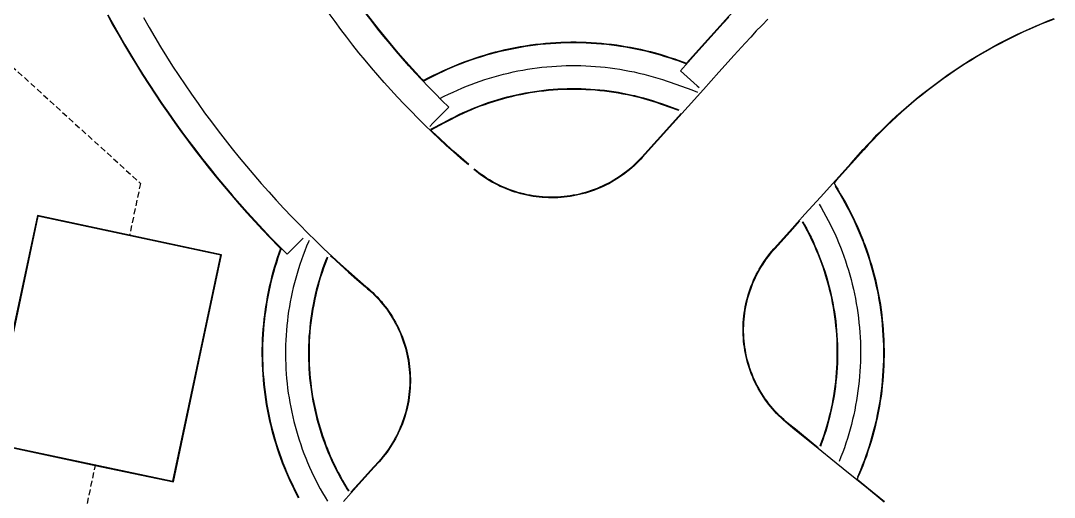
# Model space of a CAD drawing. Header units: metres. Extents: x 337936 to 338461, y 373266 to 374024.
# Drawn here: x 338154.72 to 338199.74, y 373446.49 to 373467.24 of the extents above; entities that cross this region are included whole.
import ezdxf

# ---------------------------------------------------------------- set-up
doc = ezdxf.new("R2010")
doc.units = ezdxf.units.M
doc.linetypes.add('DASHED2', pattern=[0.375, 0.25, -0.125])
for name, color, linetype in [('3D_LINES', 4, 'Continuous'), ('PLOTS EXTERNAL LEVEL', 3, 'Continuous'), ('PLOTS FFL', 1, 'Continuous')]:
    doc.layers.add(name, color=color, linetype=linetype)

msp = doc.modelspace()

# ---------------------------------------------------------------- linework, layer by layer
at = {"layer": '3D_LINES'}
for points in [[(338186.739, 373468.636, 33.617), (338186.729, 373468.626, 33.618), (338186.57, 373468.471, 33.622), (338186.309, 373468.212, 33.629), (338186.051, 373467.949, 33.635), (338186.036, 373467.933, 33.636), (338185.797, 373467.684, 33.64), (338185.545, 373467.415, 33.645), (338185.297, 373467.143, 33.65), (338184.777, 373466.565, 33.663), (338184.108, 373465.822, 33.679), (338183.734, 373465.406, 33.687)], [(338158.5, 373467.487, 33.992), (338158.742, 373467.046, 33.987), (338158.989, 373466.608, 33.982), (338159.241, 373466.173, 33.977), (338159.498, 373465.74, 33.972), (338159.759, 373465.311, 33.967), (338160.026, 373464.884, 33.962), (338160.297, 373464.46, 33.957), (338160.573, 373464.04, 33.952), (338160.854, 373463.622, 33.947), (338161.139, 373463.208, 33.942), (338161.429, 373462.797, 33.937), (338161.724, 373462.389, 33.932), (338162.023, 373461.985, 33.927), (338162.327, 373461.584, 33.922), (338162.635, 373461.186, 33.917), (338162.947, 373460.792, 33.912), (338163.264, 373460.402, 33.907), (338163.586, 373460.015, 33.902), (338163.912, 373459.631, 33.897), (338164.242, 373459.252, 33.892), (338164.576, 373458.876, 33.887), (338164.914, 373458.504, 33.882), (338165.257, 373458.135, 33.877), (338165.604, 373457.771, 33.872), (338165.954, 373457.411, 33.867), (338166.025, 373457.34, 33.866)], [(338158.522, 373467.499, 33.992), (338158.764, 373467.059, 33.987), (338159.011, 373466.621, 33.982), (338159.263, 373466.185, 33.977), (338159.519, 373465.753, 33.972), (338159.781, 373465.324, 33.967), (338160.047, 373464.897, 33.962), (338160.318, 373464.474, 33.957), (338160.594, 373464.054, 33.952), (338160.874, 373463.636, 33.947), (338161.16, 373463.222, 33.942), (338161.45, 373462.812, 33.937), (338161.744, 373462.404, 33.932), (338162.043, 373462, 33.927), (338162.346, 373461.599, 33.922), (338162.654, 373461.202, 33.917), (338162.967, 373460.808, 33.912), (338163.284, 373460.418, 33.907), (338163.605, 373460.031, 33.902), (338163.93, 373459.648, 33.897), (338164.26, 373459.268, 33.892), (338164.594, 373458.893, 33.887), (338164.933, 373458.521, 33.882), (338165.275, 373458.153, 33.877), (338165.622, 373457.788, 33.872), (338165.972, 373457.428, 33.867), (338166.327, 373457.072, 33.862), (338167.02, 373457.769, 33.837)], [(338160.065, 373467.373, 33.933), (338160.31, 373466.946, 33.928), (338160.561, 373466.521, 33.923), (338160.816, 373466.1, 33.918), (338161.076, 373465.681, 33.913), (338161.34, 373465.265, 33.908), (338161.61, 373464.853, 33.903), (338161.884, 373464.443, 33.898), (338162.162, 373464.037, 33.893), (338162.446, 373463.633, 33.888), (338162.733, 373463.233, 33.883), (338163.026, 373462.837, 33.878), (338163.323, 373462.443, 33.872), (338163.624, 373462.053, 33.867), (338163.929, 373461.667, 33.862), (338164.239, 373461.283, 33.857), (338164.554, 373460.904, 33.852), (338164.872, 373460.528, 33.847), (338165.195, 373460.156, 33.842), (338165.522, 373459.787, 33.837), (338165.853, 373459.422, 33.832), (338166.189, 373459.061, 33.827), (338166.528, 373458.704, 33.822), (338166.872, 373458.35, 33.817), (338167.219, 373458.001, 33.812), (338167.57, 373457.655, 33.807), (338167.926, 373457.314, 33.802), (338168.285, 373456.976, 33.797), (338168.648, 373456.643, 33.792), (338169.014, 373456.314, 33.787), (338169.385, 373455.989, 33.781), (338169.759, 373455.668, 33.776), (338169.816, 373455.619, 33.776), (338169.85, 373455.59, 33.775), (338169.956, 373455.497, 33.773), (338170.055, 373455.404, 33.772), (338170.152, 373455.309, 33.77), (338170.247, 373455.212, 33.769), (338170.339, 373455.112, 33.767), (338170.429, 373455.01, 33.765), (338170.515, 373454.905, 33.764), (338170.6, 373454.798, 33.762), (338170.681, 373454.69, 33.761), (338170.759, 373454.579, 33.759), (338170.835, 373454.466, 33.757), (338170.908, 373454.351, 33.756), (338170.978, 373454.234, 33.754), (338171.044, 373454.116, 33.753), (338171.108, 373453.996, 33.751), (338171.169, 373453.874, 33.749), (338171.226, 373453.751, 33.748), (338171.28, 373453.627, 33.746), (338171.331, 373453.501, 33.744), (338171.379, 373453.373, 33.743), (338171.424, 373453.245, 33.741), (338171.465, 373453.115, 33.74), (338171.503, 373452.985, 33.738), (338171.537, 373452.853, 33.736), (338171.568, 373452.721, 33.735), (338171.596, 373452.588, 33.733), (338171.62, 373452.454, 33.732), (338171.641, 373452.32, 33.73), (338171.658, 373452.185, 33.728), (338171.672, 373452.05, 33.727), (338171.682, 373451.915, 33.725), (338171.689, 373451.779, 33.724), (338171.693, 373451.643, 33.722), (338171.693, 373451.507, 33.721), (338171.689, 373451.371, 33.72), (338171.682, 373451.236, 33.719), (338171.671, 373451.1, 33.718), (338171.657, 373450.965, 33.717), (338171.64, 373450.83, 33.717), (338171.619, 373450.696, 33.716), (338171.595, 373450.562, 33.716), (338171.567, 373450.429, 33.715), (338171.536, 373450.297, 33.715), (338171.501, 373450.166, 33.715), (338171.463, 373450.035, 33.715), (338171.422, 373449.906, 33.715), (338171.377, 373449.777, 33.716), (338171.329, 373449.65, 33.716), (338171.278, 373449.524, 33.717), (338171.224, 373449.4, 33.718), (338171.166, 373449.277, 33.718), (338171.105, 373449.155, 33.719), (338171.041, 373449.035, 33.721), (338170.975, 373448.917, 33.722), (338170.905, 373448.8, 33.723), (338170.832, 373448.685, 33.725), (338170.756, 373448.573, 33.726), (338170.677, 373448.462, 33.728), (338170.596, 373448.353, 33.73), (338170.512, 373448.246, 33.732), (338170.425, 373448.142, 33.734), (338170.332, 373448.037, 33.736), (338170.12, 373447.801, 33.741), (338169.451, 373447.058, 33.756), (338168.781, 373446.315, 33.77)], [(338174.221, 373460.962, 33.777), (338173.894, 373461.243, 33.782), (338173.573, 373461.525, 33.787), (338173.256, 373461.811, 33.792), (338172.942, 373462.1, 33.798), (338172.632, 373462.394, 33.803), (338172.325, 373462.69, 33.808), (338172.021, 373462.991, 33.813), (338171.721, 373463.294, 33.818), (338171.425, 373463.602, 33.824), (338171.132, 373463.912, 33.829), (338170.843, 373464.226, 33.834), (338170.557, 373464.544, 33.839), (338170.275, 373464.865, 33.844), (338169.998, 373465.189, 33.85), (338169.723, 373465.516, 33.855), (338169.453, 373465.847, 33.86), (338169.187, 373466.18, 33.865), (338168.924, 373466.517, 33.871), (338168.665, 373466.857, 33.876), (338168.411, 373467.199, 33.881), (338168.16, 373467.545, 33.886)], [(338172.54, 373462.629, 33.826), (338172.678, 373462.772, 33.831), (338173.362, 373463.479, 33.856), (338173.063, 373463.77, 33.861), (338172.769, 373464.066, 33.866), (338172.477, 373464.365, 33.871), (338172.19, 373464.667, 33.877), (338171.906, 373464.972, 33.882), (338171.625, 373465.281, 33.887), (338171.349, 373465.594, 33.893), (338171.076, 373465.909, 33.898), (338170.806, 373466.228, 33.903), (338170.541, 373466.55, 33.908), (338170.279, 373466.875, 33.914), (338170.022, 373467.203, 33.919), (338169.768, 373467.534, 33.924)], [(338172.244, 373464.646, 33.876), (338172.208, 373464.684, 33.877), (338171.924, 373464.989, 33.882), (338171.644, 373465.298, 33.887), (338171.368, 373465.61, 33.893), (338171.095, 373465.926, 33.898), (338170.826, 373466.244, 33.903), (338170.56, 373466.566, 33.908), (338170.299, 373466.891, 33.914), (338170.041, 373467.218, 33.919), (338169.788, 373467.549, 33.924)], [(338187.26, 373467.306, 33.535), (338187.009, 373467.051, 33.58), (338186.978, 373467.019, 33.586), (338186.76, 373466.791, 33.59), (338186.515, 373466.529, 33.595), (338186.275, 373466.266, 33.6), (338185.798, 373465.737, 33.612), (338185.129, 373464.994, 33.628), (338184.46, 373464.25, 33.644), (338183.791, 373463.507, 33.659), (338183.122, 373462.764, 33.675), (338182.453, 373462.021, 33.691), (338181.785, 373461.28, 33.707), (338181.725, 373461.214, 33.709), (338181.63, 373461.115, 33.711), (338181.534, 373461.019, 33.714), (338181.435, 373460.926, 33.716), (338181.334, 373460.835, 33.718), (338181.231, 373460.747, 33.72), (338181.125, 373460.661, 33.722), (338181.017, 373460.579, 33.724), (338180.907, 373460.499, 33.726), (338180.795, 373460.422, 33.727), (338180.681, 373460.348, 33.729), (338180.566, 373460.277, 33.731), (338180.448, 373460.208, 33.732), (338180.329, 373460.143, 33.733), (338180.208, 373460.081, 33.735), (338180.085, 373460.022, 33.736), (338179.961, 373459.966, 33.737), (338179.836, 373459.914, 33.738), (338179.709, 373459.865, 33.739), (338179.582, 373459.819, 33.74), (338179.453, 373459.776, 33.741), (338179.323, 373459.736, 33.742), (338179.192, 373459.7, 33.742), (338179.06, 373459.668, 33.743), (338178.927, 373459.638, 33.743), (338178.794, 373459.612, 33.744), (338178.659, 373459.59, 33.744), (338178.525, 373459.571, 33.744), (338178.39, 373459.556, 33.745), (338178.255, 373459.543, 33.745), (338178.119, 373459.535, 33.745), (338177.983, 373459.53, 33.745), (338177.847, 373459.528, 33.745), (338177.711, 373459.53, 33.745), (338177.576, 373459.536, 33.746), (338177.44, 373459.544, 33.746), (338177.305, 373459.557, 33.746), (338177.17, 373459.573, 33.747), (338177.035, 373459.592, 33.747), (338176.901, 373459.615, 33.748), (338176.768, 373459.641, 33.749), (338176.635, 373459.671, 33.749), (338176.503, 373459.704, 33.75), (338176.372, 373459.74, 33.751), (338176.242, 373459.78, 33.752), (338176.114, 373459.823, 33.753), (338175.986, 373459.869, 33.754), (338175.859, 373459.919, 33.755), (338175.734, 373459.972, 33.756), (338175.61, 373460.028, 33.757), (338175.488, 373460.087, 33.759), (338175.367, 373460.149, 33.76), (338175.248, 373460.215, 33.761), (338175.131, 373460.283, 33.763), (338175.015, 373460.355, 33.764), (338174.901, 373460.429, 33.766), (338174.79, 373460.506, 33.767), (338174.68, 373460.587, 33.769), (338174.572, 373460.67, 33.771), (338174.46, 373460.761, 33.773)], [(338185.564, 373467.398, 33.645), (338185.316, 373467.126, 33.65), (338184.796, 373466.548, 33.663), (338184.127, 373465.805, 33.679), (338183.458, 373465.062, 33.695), (338184.188, 373464.404, 33.67), (338184.269, 373464.331, 33.667)], [(338192.329, 373446.285, 33.776), (338191.552, 373446.915, 33.766), (338190.775, 373447.544, 33.756), (338189.998, 373448.173, 33.747), (338189.221, 373448.803, 33.739), (338188.444, 373449.432, 33.732), (338188.146, 373449.673, 33.729), (338188.038, 373449.763, 33.728), (338187.936, 373449.852, 33.727), (338187.836, 373449.945, 33.726), (338187.738, 373450.039, 33.724), (338187.643, 373450.136, 33.723), (338187.551, 373450.236, 33.721), (338187.461, 373450.338, 33.72), (338187.374, 373450.442, 33.718), (338187.289, 373450.548, 33.716), (338187.207, 373450.657, 33.714), (338187.128, 373450.767, 33.711), (338187.052, 373450.88, 33.709), (338186.979, 373450.995, 33.707), (338186.909, 373451.111, 33.704), (338186.841, 373451.229, 33.701), (338186.777, 373451.349, 33.699), (338186.716, 373451.47, 33.696), (338186.658, 373451.593, 33.693), (338186.604, 373451.717, 33.689), (338186.552, 373451.843, 33.686), (338186.504, 373451.97, 33.683), (338186.459, 373452.098, 33.679), (338186.417, 373452.228, 33.676), (338186.379, 373452.358, 33.672), (338186.344, 373452.49, 33.668), (338186.312, 373452.622, 33.664), (338186.284, 373452.755, 33.66), (338186.259, 373452.888, 33.656), (338186.238, 373453.022, 33.651), (338186.22, 373453.157, 33.647), (338186.205, 373453.292, 33.642), (338186.194, 373453.428, 33.638), (338186.187, 373453.563, 33.633), (338186.183, 373453.699, 33.628), (338186.183, 373453.835, 33.624), (338186.186, 373453.971, 33.619), (338186.192, 373454.107, 33.615), (338186.202, 373454.242, 33.611), (338186.216, 373454.378, 33.606), (338186.233, 373454.512, 33.602), (338186.253, 373454.647, 33.598), (338186.277, 373454.781, 33.594), (338186.304, 373454.914, 33.59), (338186.335, 373455.046, 33.586), (338186.369, 373455.178, 33.583), (338186.406, 373455.308, 33.579), (338186.447, 373455.438, 33.575), (338186.491, 373455.566, 33.572), (338186.539, 373455.694, 33.568), (338186.589, 373455.82, 33.565), (338186.643, 373455.945, 33.561), (338186.7, 373456.068, 33.558), (338186.76, 373456.19, 33.555), (338186.824, 373456.31, 33.552), (338186.89, 373456.429, 33.549), (338186.96, 373456.545, 33.546), (338187.032, 373456.66, 33.543), (338187.107, 373456.773, 33.54), (338187.186, 373456.885, 33.537), (338187.267, 373456.994, 33.534), (338187.35, 373457.101, 33.532), (338187.437, 373457.205, 33.529), (338187.529, 373457.311, 33.527), (338187.541, 373457.324, 33.526), (338188.21, 373458.067, 33.51), (338188.879, 373458.81, 33.494), (338189.548, 373459.553, 33.478), (338190.217, 373460.297, 33.462), (338190.886, 373461.04, 33.446), (338191.417, 373461.629, 33.434), (338191.615, 373461.846, 33.428), (338191.814, 373462.058, 33.423), (338192.015, 373462.267, 33.417), (338192.22, 373462.474, 33.412), (338192.427, 373462.678, 33.407), (338192.637, 373462.879, 33.401), (338192.85, 373463.077, 33.396), (338193.065, 373463.272, 33.39), (338193.283, 373463.464, 33.385), (338193.503, 373463.654, 33.38), (338193.727, 373463.84, 33.374), (338193.952, 373464.023, 33.369), (338194.18, 373464.204, 33.364), (338194.411, 373464.381, 33.358), (338194.643, 373464.555, 33.353), (338194.879, 373464.726, 33.347), (338195.116, 373464.894, 33.342), (338195.356, 373465.058, 33.337), (338195.597, 373465.219, 33.331), (338195.841, 373465.377, 33.326), (338196.088, 373465.532, 33.32), (338196.336, 373465.683, 33.315), (338196.586, 373465.831, 33.31), (338196.838, 373465.976, 33.304), (338197.092, 373466.117, 33.299), (338197.348, 373466.255, 33.293), (338197.606, 373466.389, 33.288), (338197.866, 373466.52, 33.283), (338198.127, 373466.647, 33.277), (338198.39, 373466.771, 33.272), (338198.655, 373466.891, 33.267), (338198.921, 373467.008, 33.261), (338199.189, 373467.121, 33.256), (338199.458, 373467.23, 33.25), (338199.729, 373467.336, 33.245)], [(338199.738, 373467.312, 33.245), (338199.468, 373467.207, 33.25), (338199.199, 373467.098, 33.256), (338198.931, 373466.985, 33.261), (338198.665, 373466.868, 33.267), (338198.401, 373466.748, 33.272), (338198.138, 373466.625, 33.277), (338197.877, 373466.498, 33.283), (338197.617, 373466.367, 33.288), (338197.36, 373466.233, 33.293), (338197.104, 373466.095, 33.299), (338196.85, 373465.954, 33.304), (338196.599, 373465.81, 33.31), (338196.349, 373465.662, 33.315), (338196.101, 373465.511, 33.32), (338195.855, 373465.356, 33.326), (338195.611, 373465.199, 33.331), (338195.37, 373465.038, 33.337), (338195.13, 373464.873, 33.342), (338194.893, 373464.706, 33.347), (338194.658, 373464.535, 33.353), (338194.426, 373464.361, 33.358), (338194.196, 373464.184, 33.364), (338193.968, 373464.004, 33.369), (338193.742, 373463.821, 33.374), (338193.52, 373463.635, 33.38), (338193.299, 373463.445, 33.385), (338193.082, 373463.253, 33.39), (338192.867, 373463.058, 33.396), (338192.654, 373462.86, 33.401), (338192.444, 373462.66, 33.407), (338192.237, 373462.456, 33.412), (338192.033, 373462.25, 33.417), (338191.832, 373462.041, 33.423), (338191.633, 373461.829, 33.428), (338191.436, 373461.613, 33.434), (338190.905, 373461.023, 33.446), (338190.236, 373460.28, 33.462), (338190.149, 373460.184, 33.464), (338190.212, 373460.044, 33.483), (338190.303, 373459.899, 33.485), (338190.418, 373459.709, 33.488), (338190.53, 373459.518, 33.491), (338190.639, 373459.324, 33.494), (338190.744, 373459.129, 33.497), (338190.847, 373458.932, 33.499), (338190.946, 373458.734, 33.502), (338191.042, 373458.534, 33.505), (338191.135, 373458.332, 33.508), (338191.224, 373458.129, 33.511), (338191.31, 373457.924, 33.514), (338191.392, 373457.718, 33.516), (338191.431, 373457.618, 33.518), (338191.494, 373457.452, 33.521), (338191.568, 373457.243, 33.525), (338191.64, 373457.033, 33.53), (338191.708, 373456.821, 33.534), (338191.772, 373456.609, 33.538), (338191.833, 373456.396, 33.542), (338191.89, 373456.181, 33.546), (338191.944, 373455.966, 33.55), (338191.995, 373455.75, 33.555), (338192.042, 373455.533, 33.559), (338192.085, 373455.315, 33.563), (338192.124, 373455.097, 33.567), (338192.161, 373454.878, 33.571), (338192.193, 373454.659, 33.576), (338192.222, 373454.439, 33.58), (338192.247, 373454.218, 33.584), (338192.269, 373453.997, 33.588), (338192.287, 373453.776, 33.592), (338192.301, 373453.555, 33.597), (338192.312, 373453.333, 33.601), (338192.319, 373453.111, 33.605), (338192.323, 373452.889, 33.609), (338192.322, 373452.667, 33.613), (338192.319, 373452.446, 33.618), (338192.311, 373452.224, 33.622), (338192.3, 373452.002, 33.626), (338192.285, 373451.781, 33.63), (338192.267, 373451.56, 33.634), (338192.245, 373451.339, 33.638), (338192.22, 373451.118, 33.643), (338192.19, 373450.898, 33.647), (338192.158, 373450.679, 33.651), (338192.121, 373450.46, 33.655), (338192.081, 373450.242, 33.659), (338192.038, 373450.024, 33.664), (338192.03, 373449.991, 33.664), (338191.983, 373449.774, 33.673), (338191.932, 373449.558, 33.681), (338191.877, 373449.343, 33.689), (338191.819, 373449.129, 33.697), (338191.757, 373448.916, 33.706), (338191.691, 373448.704, 33.714), (338191.623, 373448.493, 33.722), (338191.551, 373448.283, 33.73), (338191.475, 373448.074, 33.739), (338191.396, 373447.867, 33.747), (338191.313, 373447.661, 33.755), (338191.228, 373447.456, 33.763), (338191.186, 373447.362, 33.767), (338191.146, 373447.276, 33.761), (338191.568, 373446.934, 33.766), (338192.345, 373446.305, 33.776)], [(338172.248, 373464.605, 33.876), (338172.26, 373464.603, 33.875), (338172.516, 373464.737, 33.867), (338172.713, 373464.839, 33.861), (338172.911, 373464.937, 33.855), (338173.111, 373465.032, 33.849), (338173.313, 373465.124, 33.843), (338173.516, 373465.212, 33.837), (338173.72, 373465.297, 33.831), (338173.926, 373465.379, 33.825), (338174.134, 373465.457, 33.819), (338174.342, 373465.532, 33.813), (338174.552, 373465.603, 33.807), (338174.763, 373465.671, 33.801), (338174.975, 373465.735, 33.795), (338175.013, 373465.747, 33.794), (338175.187, 373465.796, 33.791), (338175.401, 373465.854, 33.788), (338175.616, 373465.908, 33.784), (338175.832, 373465.958, 33.781), (338176.048, 373466.005, 33.777), (338176.266, 373466.049, 33.774), (338176.483, 373466.088, 33.77), (338176.702, 373466.125, 33.767), (338176.921, 373466.157, 33.763), (338177.141, 373466.186, 33.76), (338177.361, 373466.211, 33.756), (338177.581, 373466.233, 33.752), (338177.802, 373466.251, 33.749), (338178.023, 373466.266, 33.745), (338178.244, 373466.277, 33.742), (338178.465, 373466.284, 33.738), (338178.687, 373466.288, 33.735), (338178.908, 373466.288, 33.731), (338179.13, 373466.284, 33.728), (338179.351, 373466.277, 33.724), (338179.573, 373466.266, 33.721), (338179.794, 373466.251, 33.717), (338180.014, 373466.233, 33.714), (338180.235, 373466.212, 33.71), (338180.455, 373466.186, 33.707), (338180.674, 373466.157, 33.703), (338180.84, 373466.133, 33.7), (338180.84, 373466.133, 33.7), (338181.059, 373466.098, 33.699), (338181.277, 373466.059, 33.699), (338181.494, 373466.016, 33.698), (338181.711, 373465.97, 33.697), (338181.926, 373465.921, 33.696), (338182.142, 373465.868, 33.695), (338182.356, 373465.811, 33.694), (338182.569, 373465.751, 33.693), (338182.781, 373465.687, 33.692), (338182.992, 373465.62, 33.691), (338183.202, 373465.55, 33.69), (338183.341, 373465.501, 33.69), (338183.722, 373465.365, 33.688), (338183.733, 373465.367, 33.688)], [(338172.252, 373464.63, 33.876), (338172.256, 373464.629, 33.875), (338172.504, 373464.76, 33.867), (338172.701, 373464.861, 33.861), (338172.9, 373464.96, 33.855), (338173.101, 373465.055, 33.849), (338173.303, 373465.147, 33.843), (338173.506, 373465.235, 33.837), (338173.711, 373465.32, 33.831), (338173.917, 373465.402, 33.825), (338174.125, 373465.48, 33.819), (338174.334, 373465.555, 33.813), (338174.544, 373465.627, 33.807), (338174.755, 373465.695, 33.801), (338174.967, 373465.759, 33.795), (338175.006, 373465.771, 33.794), (338175.181, 373465.821, 33.791), (338175.395, 373465.878, 33.788), (338175.61, 373465.932, 33.784), (338175.826, 373465.983, 33.781), (338176.043, 373466.03, 33.777), (338176.261, 373466.073, 33.774), (338176.479, 373466.113, 33.77), (338176.698, 373466.149, 33.767), (338176.918, 373466.182, 33.763), (338177.138, 373466.211, 33.76), (338177.358, 373466.236, 33.756), (338177.579, 373466.258, 33.752), (338177.8, 373466.276, 33.749), (338178.021, 373466.291, 33.745), (338178.243, 373466.302, 33.742), (338178.465, 373466.309, 33.738), (338178.687, 373466.313, 33.735), (338178.909, 373466.313, 33.731), (338179.131, 373466.309, 33.728), (338179.352, 373466.302, 33.724), (338179.574, 373466.291, 33.721), (338179.795, 373466.276, 33.717), (338180.017, 373466.258, 33.714), (338180.237, 373466.236, 33.71), (338180.458, 373466.211, 33.707), (338180.678, 373466.182, 33.703), (338180.844, 373466.158, 33.7), (338181.063, 373466.122, 33.699), (338181.281, 373466.083, 33.699), (338181.499, 373466.041, 33.698), (338181.716, 373465.995, 33.697), (338181.932, 373465.945, 33.696), (338182.148, 373465.892, 33.695), (338182.362, 373465.835, 33.694), (338182.576, 373465.775, 33.693), (338182.788, 373465.711, 33.692), (338183, 373465.644, 33.691), (338183.21, 373465.573, 33.69), (338183.35, 373465.524, 33.69), (338183.723, 373465.391, 33.688), (338183.727, 373465.392, 33.688)], [(338172.981, 373463.852, 33.862), (338172.981, 373463.852, 33.862), (338173.17, 373463.95, 33.859), (338173.36, 373464.044, 33.855), (338173.553, 373464.134, 33.851), (338173.746, 373464.222, 33.848), (338173.941, 373464.306, 33.844), (338174.138, 373464.387, 33.84), (338174.336, 373464.465, 33.837), (338174.535, 373464.539, 33.833), (338174.735, 373464.61, 33.829), (338174.937, 373464.677, 33.826), (338175.139, 373464.741, 33.822), (338175.343, 373464.801, 33.818), (338175.548, 373464.858, 33.815), (338175.753, 373464.912, 33.811), (338175.96, 373464.962, 33.807), (338176.167, 373465.008, 33.804), (338176.375, 373465.051, 33.8), (338176.584, 373465.091, 33.796), (338176.794, 373465.126, 33.793), (338177.004, 373465.159, 33.789), (338177.214, 373465.187, 33.785), (338177.425, 373465.213, 33.782), (338177.637, 373465.234, 33.778), (338177.848, 373465.252, 33.774), (338178.06, 373465.266, 33.771), (338178.273, 373465.277, 33.767), (338178.485, 373465.284, 33.763), (338178.697, 373465.288, 33.76), (338178.91, 373465.288, 33.756), (338179.122, 373465.284, 33.752), (338179.335, 373465.277, 33.749), (338179.547, 373465.266, 33.745), (338179.759, 373465.251, 33.741), (338179.971, 373465.233, 33.738), (338180.182, 373465.211, 33.734), (338180.393, 373465.186, 33.73), (338180.604, 373465.157, 33.727), (338180.814, 373465.125, 33.723), (338181.023, 373465.089, 33.719), (338181.232, 373465.049, 33.716), (338181.44, 373465.006, 33.712), (338181.647, 373464.959, 33.709), (338181.854, 373464.909, 33.705), (338182.059, 373464.855, 33.701), (338182.264, 373464.798, 33.698), (338182.468, 373464.737, 33.694), (338182.67, 373464.673, 33.69), (338182.872, 373464.606, 33.687), (338183.005, 373464.559, 33.684), (338183.946, 373464.223, 33.667), (338184.203, 373464.131, 33.662)], [(338172.581, 373462.512, 33.815), (338173.154, 373462.813, 33.813), (338173.446, 373462.967, 33.812), (338173.627, 373463.06, 33.811), (338173.81, 373463.15, 33.81), (338173.994, 373463.237, 33.81), (338174.18, 373463.32, 33.809), (338174.367, 373463.4, 33.808), (338174.555, 373463.477, 33.808), (338174.745, 373463.55, 33.807), (338174.936, 373463.62, 33.806), (338174.972, 373463.633, 33.806), (338175.128, 373463.687, 33.803), (338175.322, 373463.75, 33.799), (338175.516, 373463.81, 33.795), (338175.712, 373463.866, 33.792), (338175.908, 373463.919, 33.788), (338176.106, 373463.969, 33.784), (338176.304, 373464.015, 33.78), (338176.503, 373464.057, 33.776), (338176.703, 373464.096, 33.773), (338176.903, 373464.131, 33.769), (338177.104, 373464.163, 33.765), (338177.306, 373464.191, 33.761), (338177.508, 373464.216, 33.757), (338177.71, 373464.237, 33.753), (338177.913, 373464.254, 33.75), (338178.116, 373464.268, 33.746), (338178.319, 373464.278, 33.742), (338178.523, 373464.285, 33.738), (338178.726, 373464.288, 33.734), (338178.93, 373464.287, 33.731), (338179.133, 373464.283, 33.727), (338179.336, 373464.276, 33.723), (338179.54, 373464.264, 33.719), (338179.742, 373464.249, 33.715), (338179.945, 373464.231, 33.712), (338180.147, 373464.209, 33.708), (338180.349, 373464.183, 33.704), (338180.551, 373464.154, 33.7), (338180.751, 373464.121, 33.696), (338180.952, 373464.085, 33.692), (338181.151, 373464.045, 33.689), (338181.35, 373464.001, 33.685), (338181.459, 373463.976, 33.683), (338181.459, 373463.976, 33.683), (338181.656, 373463.927, 33.681), (338181.853, 373463.875, 33.68), (338182.049, 373463.819, 33.678), (338182.243, 373463.76, 33.677), (338182.437, 373463.697, 33.675), (338182.629, 373463.631, 33.674), (338182.668, 373463.617, 33.673), (338183.378, 373463.364, 33.668)], [(338172.593, 373462.49, 33.815), (338173.166, 373462.791, 33.813), (338173.458, 373462.945, 33.812), (338173.639, 373463.038, 33.811), (338173.821, 373463.128, 33.81), (338174.004, 373463.214, 33.81), (338174.19, 373463.297, 33.809), (338174.376, 373463.377, 33.808), (338174.564, 373463.454, 33.808), (338174.754, 373463.527, 33.807), (338174.945, 373463.597, 33.806), (338174.981, 373463.61, 33.806), (338175.136, 373463.663, 33.803), (338175.329, 373463.726, 33.799), (338175.523, 373463.786, 33.795), (338175.719, 373463.842, 33.792), (338175.915, 373463.895, 33.788), (338176.112, 373463.944, 33.784), (338176.309, 373463.99, 33.78), (338176.508, 373464.032, 33.776), (338176.707, 373464.071, 33.773), (338176.907, 373464.106, 33.769), (338177.108, 373464.138, 33.765), (338177.309, 373464.166, 33.761), (338177.511, 373464.191, 33.757), (338177.713, 373464.212, 33.753), (338177.915, 373464.229, 33.75), (338178.117, 373464.243, 33.746), (338178.32, 373464.253, 33.742), (338178.523, 373464.26, 33.738), (338178.726, 373464.263, 33.734), (338178.929, 373464.262, 33.731), (338179.132, 373464.258, 33.727), (338179.335, 373464.251, 33.723), (338179.538, 373464.239, 33.719), (338179.74, 373464.224, 33.715), (338179.943, 373464.206, 33.712), (338180.144, 373464.184, 33.708), (338180.346, 373464.158, 33.704), (338180.547, 373464.129, 33.7), (338180.747, 373464.096, 33.696), (338180.947, 373464.06, 33.692), (338181.146, 373464.02, 33.689), (338181.345, 373463.977, 33.685), (338181.453, 373463.952, 33.683), (338181.65, 373463.903, 33.681), (338181.846, 373463.851, 33.68), (338182.041, 373463.795, 33.678), (338182.236, 373463.736, 33.677), (338182.429, 373463.674, 33.675), (338182.621, 373463.608, 33.674), (338182.66, 373463.594, 33.673), (338183.369, 373463.34, 33.668)], [(338183.485, 373463.204, 33.666), (338183.103, 373462.781, 33.675), (338182.434, 373462.038, 33.691), (338181.767, 373461.297, 33.707), (338181.707, 373461.231, 33.709), (338181.612, 373461.132, 33.711), (338181.517, 373461.037, 33.714), (338181.418, 373460.944, 33.716), (338181.318, 373460.854, 33.718), (338181.215, 373460.766, 33.72), (338181.109, 373460.681, 33.722), (338181.002, 373460.599, 33.724), (338180.893, 373460.519, 33.726), (338180.781, 373460.443, 33.727), (338180.668, 373460.369, 33.729), (338180.553, 373460.298, 33.731), (338180.436, 373460.23, 33.732), (338180.317, 373460.165, 33.733), (338180.197, 373460.104, 33.735), (338180.075, 373460.045, 33.736), (338179.951, 373459.989, 33.737), (338179.827, 373459.937, 33.738), (338179.701, 373459.888, 33.739), (338179.573, 373459.842, 33.74), (338179.445, 373459.8, 33.741), (338179.316, 373459.76, 33.742), (338179.185, 373459.724, 33.742), (338179.054, 373459.692, 33.743), (338178.922, 373459.663, 33.743), (338178.789, 373459.637, 33.744), (338178.656, 373459.615, 33.744), (338178.522, 373459.596, 33.744), (338178.387, 373459.58, 33.745), (338178.253, 373459.568, 33.745), (338178.118, 373459.56, 33.745), (338177.983, 373459.555, 33.745), (338177.847, 373459.553, 33.745), (338177.712, 373459.555, 33.745), (338177.577, 373459.561, 33.746), (338177.442, 373459.569, 33.746), (338177.307, 373459.582, 33.746), (338177.173, 373459.598, 33.747), (338177.039, 373459.617, 33.747), (338176.906, 373459.639, 33.748), (338176.773, 373459.665, 33.749), (338176.641, 373459.695, 33.749), (338176.51, 373459.728, 33.75), (338176.379, 373459.764, 33.751), (338176.25, 373459.804, 33.752), (338176.122, 373459.846, 33.753), (338175.995, 373459.893, 33.754), (338175.869, 373459.942, 33.755), (338175.744, 373459.995, 33.756), (338175.621, 373460.05, 33.757), (338175.499, 373460.109, 33.759), (338175.379, 373460.171, 33.76), (338175.26, 373460.237, 33.761), (338175.144, 373460.305, 33.763), (338175.029, 373460.376, 33.764), (338174.915, 373460.45, 33.766), (338174.804, 373460.527, 33.767), (338174.695, 373460.607, 33.769), (338174.588, 373460.689, 33.771), (338174.476, 373460.78, 33.773)], [(338174.237, 373460.981, 33.777), (338173.91, 373461.262, 33.782), (338173.59, 373461.544, 33.787), (338173.273, 373461.83, 33.792), (338172.959, 373462.119, 33.798), (338172.649, 373462.412, 33.803), (338172.581, 373462.478, 33.804)], [(338190.191, 373460.031, 33.483), (338190.282, 373459.886, 33.485), (338190.396, 373459.697, 33.488), (338190.508, 373459.505, 33.491), (338190.617, 373459.312, 33.494), (338190.722, 373459.118, 33.497), (338190.825, 373458.921, 33.499), (338190.924, 373458.723, 33.502), (338191.019, 373458.523, 33.505), (338191.112, 373458.322, 33.508), (338191.201, 373458.119, 33.511), (338191.287, 373457.915, 33.514), (338191.369, 373457.709, 33.516), (338191.408, 373457.609, 33.518), (338191.47, 373457.443, 33.521), (338191.545, 373457.235, 33.525), (338191.616, 373457.025, 33.53), (338191.684, 373456.814, 33.534), (338191.748, 373456.602, 33.538), (338191.809, 373456.389, 33.542), (338191.866, 373456.175, 33.546), (338191.92, 373455.96, 33.55), (338191.97, 373455.745, 33.555), (338192.017, 373455.528, 33.559), (338192.06, 373455.311, 33.563), (338192.1, 373455.093, 33.567), (338192.136, 373454.874, 33.571), (338192.168, 373454.655, 33.576), (338192.197, 373454.436, 33.58), (338192.222, 373454.216, 33.584), (338192.244, 373453.995, 33.588), (338192.262, 373453.774, 33.592), (338192.276, 373453.553, 33.597), (338192.287, 373453.332, 33.601), (338192.294, 373453.111, 33.605), (338192.298, 373452.889, 33.609), (338192.297, 373452.668, 33.613), (338192.294, 373452.446, 33.618), (338192.286, 373452.225, 33.622), (338192.275, 373452.004, 33.626), (338192.26, 373451.783, 33.63), (338192.242, 373451.562, 33.634), (338192.22, 373451.341, 33.638), (338192.195, 373451.121, 33.643), (338192.166, 373450.902, 33.647), (338192.133, 373450.683, 33.651), (338192.096, 373450.464, 33.655), (338192.057, 373450.246, 33.659), (338192.013, 373450.029, 33.664), (338192.006, 373449.996, 33.664), (338191.958, 373449.779, 33.673), (338191.907, 373449.564, 33.681), (338191.853, 373449.349, 33.689), (338191.794, 373449.136, 33.697), (338191.733, 373448.923, 33.706), (338191.668, 373448.711, 33.714), (338191.599, 373448.501, 33.722), (338191.527, 373448.291, 33.73), (338191.451, 373448.083, 33.739), (338191.373, 373447.876, 33.747), (338191.29, 373447.67, 33.755), (338191.205, 373447.466, 33.763), (338191.163, 373447.372, 33.767)], [(338189.496, 373459.253, 33.497), (338189.586, 373459.103, 33.501), (338189.692, 373458.918, 33.505), (338189.794, 373458.732, 33.51), (338189.894, 373458.544, 33.514), (338189.99, 373458.355, 33.518), (338190.083, 373458.164, 33.523), (338190.173, 373457.971, 33.527), (338190.259, 373457.777, 33.531), (338190.342, 373457.582, 33.536), (338190.422, 373457.385, 33.54), (338190.499, 373457.186, 33.544), (338190.572, 373456.987, 33.549), (338190.641, 373456.786, 33.553), (338190.708, 373456.584, 33.557), (338190.77, 373456.381, 33.562), (338190.83, 373456.177, 33.566), (338190.886, 373455.972, 33.57), (338190.938, 373455.766, 33.575), (338190.987, 373455.559, 33.579), (338191.032, 373455.352, 33.583), (338191.074, 373455.143, 33.588), (338191.112, 373454.934, 33.592), (338191.147, 373454.725, 33.596), (338191.178, 373454.515, 33.601), (338191.206, 373454.304, 33.605), (338191.23, 373454.093, 33.609), (338191.25, 373453.881, 33.614), (338191.267, 373453.669, 33.618), (338191.28, 373453.457, 33.622), (338191.29, 373453.245, 33.627), (338191.296, 373453.033, 33.631), (338191.298, 373452.82, 33.635), (338191.297, 373452.608, 33.64), (338191.292, 373452.395, 33.644), (338191.283, 373452.183, 33.648), (338191.271, 373451.971, 33.653), (338191.256, 373451.759, 33.657), (338191.236, 373451.547, 33.661), (338191.213, 373451.336, 33.666), (338191.187, 373451.125, 33.67), (338191.157, 373450.915, 33.674), (338191.123, 373450.705, 33.679), (338191.086, 373450.496, 33.683), (338191.045, 373450.287, 33.687), (338191.001, 373450.079, 33.692), (338190.953, 373449.872, 33.696), (338190.902, 373449.666, 33.701), (338190.847, 373449.461, 33.705), (338190.789, 373449.256, 33.709), (338190.727, 373449.053, 33.714), (338190.662, 373448.851, 33.718), (338190.593, 373448.65, 33.722), (338190.521, 373448.45, 33.727), (338190.446, 373448.251, 33.731), (338190.367, 373448.054, 33.735)], [(338189.451, 373448.649, 33.741), (338189.237, 373448.822, 33.739), (338188.459, 373449.451, 33.732), (338188.162, 373449.693, 33.729), (338188.054, 373449.782, 33.728), (338187.952, 373449.871, 33.727), (338187.853, 373449.963, 33.726), (338187.756, 373450.057, 33.724), (338187.661, 373450.154, 33.723), (338187.569, 373450.253, 33.721), (338187.48, 373450.354, 33.72), (338187.393, 373450.458, 33.718), (338187.309, 373450.564, 33.716), (338187.227, 373450.672, 33.714), (338187.149, 373450.782, 33.711), (338187.073, 373450.894, 33.709), (338187, 373451.008, 33.707), (338186.93, 373451.124, 33.704), (338186.863, 373451.241, 33.701), (338186.799, 373451.36, 33.699), (338186.739, 373451.481, 33.696), (338186.681, 373451.603, 33.693), (338186.627, 373451.727, 33.689), (338186.575, 373451.852, 33.686), (338186.527, 373451.979, 33.683), (338186.482, 373452.106, 33.679), (338186.441, 373452.235, 33.676), (338186.403, 373452.365, 33.672), (338186.368, 373452.496, 33.668), (338186.336, 373452.627, 33.664), (338186.308, 373452.759, 33.66), (338186.284, 373452.892, 33.656), (338186.262, 373453.026, 33.651), (338186.245, 373453.16, 33.647), (338186.23, 373453.295, 33.642), (338186.219, 373453.429, 33.638), (338186.212, 373453.564, 33.633), (338186.208, 373453.7, 33.628), (338186.208, 373453.835, 33.624), (338186.211, 373453.97, 33.619), (338186.217, 373454.105, 33.615), (338186.227, 373454.24, 33.611), (338186.24, 373454.375, 33.606), (338186.257, 373454.509, 33.602), (338186.278, 373454.643, 33.598), (338186.301, 373454.776, 33.594), (338186.328, 373454.908, 33.59), (338186.359, 373455.04, 33.586), (338186.393, 373455.171, 33.583), (338186.43, 373455.301, 33.579), (338186.471, 373455.43, 33.575), (338186.515, 373455.558, 33.572), (338186.562, 373455.685, 33.568), (338186.612, 373455.81, 33.565), (338186.666, 373455.934, 33.561), (338186.723, 373456.057, 33.558), (338186.783, 373456.178, 33.555), (338186.846, 373456.298, 33.552), (338186.912, 373456.416, 33.549), (338186.981, 373456.532, 33.546), (338187.053, 373456.647, 33.543), (338187.128, 373456.759, 33.54), (338187.206, 373456.87, 33.537), (338187.287, 373456.979, 33.534), (338187.37, 373457.085, 33.532), (338187.456, 373457.189, 33.529), (338187.547, 373457.294, 33.527), (338187.56, 373457.308, 33.526), (338188.228, 373458.05, 33.51), (338188.658, 373458.528, 33.5)], [(338188.76, 373458.482, 33.504), (338188.84, 373458.342, 33.506), (338188.936, 373458.163, 33.508), (338189.03, 373457.983, 33.51), (338189.12, 373457.801, 33.512), (338189.207, 373457.618, 33.514), (338189.291, 373457.433, 33.516), (338189.372, 373457.246, 33.518), (338189.449, 373457.058, 33.52), (338189.523, 373456.869, 33.522), (338189.593, 373456.679, 33.524), (338189.638, 373456.554, 33.526), (338189.649, 373456.522, 33.526), (338189.713, 373456.329, 33.531), (338189.774, 373456.136, 33.535), (338189.831, 373455.941, 33.54), (338189.885, 373455.745, 33.545), (338189.936, 373455.549, 33.549), (338189.983, 373455.351, 33.554), (338190.027, 373455.153, 33.558), (338190.067, 373454.954, 33.563), (338190.103, 373454.754, 33.567), (338190.136, 373454.554, 33.572), (338190.166, 373454.353, 33.576), (338190.192, 373454.151, 33.581), (338190.214, 373453.95, 33.585), (338190.233, 373453.747, 33.59), (338190.248, 373453.545, 33.594), (338190.26, 373453.342, 33.599), (338190.268, 373453.139, 33.603), (338190.272, 373452.936, 33.608), (338190.273, 373452.733, 33.612), (338190.27, 373452.53, 33.617), (338190.264, 373452.327, 33.621), (338190.254, 373452.124, 33.626), (338190.24, 373451.922, 33.63), (338190.223, 373451.719, 33.635), (338190.202, 373451.517, 33.639), (338190.178, 373451.316, 33.644), (338190.15, 373451.115, 33.648), (338190.119, 373450.914, 33.653), (338190.093, 373450.765, 33.656), (338190.056, 373450.565, 33.662), (338190.014, 373450.366, 33.668), (338189.97, 373450.168, 33.674), (338189.922, 373449.971, 33.68), (338189.87, 373449.774, 33.686), (338189.815, 373449.579, 33.692), (338189.757, 373449.384, 33.698), (338189.695, 373449.191, 33.704), (338189.629, 373448.999, 33.71), (338189.561, 373448.808, 33.716), (338189.524, 373448.713, 33.719)], [(338188.782, 373458.494, 33.504), (338188.862, 373458.354, 33.506), (338188.958, 373458.175, 33.508), (338189.052, 373457.994, 33.51), (338189.143, 373457.812, 33.512), (338189.23, 373457.628, 33.514), (338189.314, 373457.443, 33.516), (338189.395, 373457.256, 33.518), (338189.472, 373457.068, 33.52), (338189.546, 373456.878, 33.522), (338189.617, 373456.687, 33.524), (338189.661, 373456.562, 33.526), (338189.672, 373456.53, 33.526), (338189.737, 373456.337, 33.531), (338189.798, 373456.143, 33.535), (338189.855, 373455.948, 33.54), (338189.91, 373455.752, 33.545), (338189.96, 373455.555, 33.549), (338190.007, 373455.357, 33.554), (338190.051, 373455.158, 33.558), (338190.091, 373454.958, 33.563), (338190.128, 373454.758, 33.567), (338190.161, 373454.558, 33.572), (338190.191, 373454.356, 33.576), (338190.217, 373454.154, 33.581), (338190.239, 373453.952, 33.585), (338190.258, 373453.749, 33.59), (338190.273, 373453.547, 33.594), (338190.285, 373453.343, 33.599), (338190.293, 373453.14, 33.603), (338190.297, 373452.937, 33.608), (338190.298, 373452.733, 33.612), (338190.295, 373452.53, 33.617), (338190.289, 373452.326, 33.621), (338190.279, 373452.123, 33.626), (338190.265, 373451.92, 33.63), (338190.248, 373451.717, 33.635), (338190.227, 373451.515, 33.639), (338190.203, 373451.313, 33.644), (338190.175, 373451.111, 33.648), (338190.144, 373450.91, 33.653), (338190.118, 373450.76, 33.656), (338190.118, 373450.76, 33.656), (338190.08, 373450.56, 33.662), (338190.039, 373450.361, 33.668), (338189.994, 373450.162, 33.674), (338189.946, 373449.965, 33.68), (338189.894, 373449.768, 33.686), (338189.839, 373449.572, 33.692), (338189.78, 373449.377, 33.698), (338189.718, 373449.183, 33.704), (338189.653, 373448.991, 33.71), (338189.584, 373448.799, 33.716), (338189.548, 373448.704, 33.719)], [(338167.285, 373457.672, 33.814), (338167.258, 373457.611, 33.814), (338167.176, 373457.418, 33.813), (338167.098, 373457.223, 33.813), (338167.023, 373457.026, 33.812), (338166.951, 373456.829, 33.812), (338166.883, 373456.63, 33.811), (338166.818, 373456.43, 33.811), (338166.757, 373456.229, 33.81), (338166.699, 373456.027, 33.81), (338166.645, 373455.824, 33.809), (338166.594, 373455.62, 33.809), (338166.547, 373455.416, 33.808), (338166.503, 373455.21, 33.808), (338166.462, 373455.004, 33.807), (338166.426, 373454.797, 33.806), (338166.392, 373454.59, 33.806), (338166.363, 373454.382, 33.805), (338166.337, 373454.173, 33.805), (338166.314, 373453.964, 33.804), (338166.295, 373453.755, 33.804), (338166.28, 373453.545, 33.803), (338166.268, 373453.336, 33.803), (338166.26, 373453.126, 33.802), (338166.256, 373452.916, 33.802), (338166.255, 373452.705, 33.801), (338166.257, 373452.495, 33.801), (338166.264, 373452.285, 33.8), (338166.274, 373452.075, 33.8), (338166.287, 373451.866, 33.799), (338166.304, 373451.656, 33.799), (338166.325, 373451.447, 33.798), (338166.349, 373451.239, 33.798), (338166.377, 373451.03, 33.797), (338166.409, 373450.823, 33.797), (338166.444, 373450.615, 33.796), (338166.482, 373450.409, 33.796), (338166.524, 373450.203, 33.795), (338166.57, 373449.998, 33.795), (338166.619, 373449.794, 33.794), (338166.672, 373449.59, 33.794), (338166.728, 373449.388, 33.793), (338166.788, 373449.186, 33.792), (338166.851, 373448.986, 33.792), (338166.917, 373448.786, 33.791), (338166.987, 373448.588, 33.791), (338167.06, 373448.391, 33.79), (338167.137, 373448.196, 33.79), (338167.217, 373448.001, 33.789), (338167.3, 373447.809, 33.789), (338167.387, 373447.617, 33.788), (338167.477, 373447.427, 33.788), (338167.57, 373447.239, 33.787), (338167.666, 373447.052, 33.787), (338167.766, 373446.867, 33.786), (338167.869, 373446.684, 33.786), (338167.975, 373446.502, 33.785), (338168.084, 373446.323, 33.785)], [(338166.04, 373457.329, 33.865), (338166.041, 373457.326, 33.865), (338165.969, 373457.126, 33.859), (338165.899, 373456.918, 33.853), (338165.832, 373456.709, 33.846), (338165.768, 373456.499, 33.84), (338165.708, 373456.288, 33.834), (338165.651, 373456.076, 33.828), (338165.598, 373455.863, 33.821), (338165.548, 373455.649, 33.815), (338165.502, 373455.434, 33.809), (338165.46, 373455.219, 33.803), (338165.421, 373455.003, 33.797), (338165.385, 373454.786, 33.79), (338165.354, 373454.569, 33.784), (338165.335, 373454.43, 33.78), (338165.313, 373454.244, 33.78), (338165.29, 373454.026, 33.779), (338165.271, 373453.807, 33.779), (338165.256, 373453.588, 33.778), (338165.244, 373453.369, 33.778), (338165.235, 373453.15, 33.777), (338165.231, 373452.93, 33.777), (338165.23, 373452.711, 33.776), (338165.232, 373452.491, 33.776), (338165.238, 373452.272, 33.775), (338165.248, 373452.053, 33.775), (338165.262, 373451.833, 33.774), (338165.279, 373451.615, 33.774), (338165.3, 373451.396, 33.773), (338165.324, 373451.178, 33.773), (338165.352, 373450.96, 33.772), (338165.384, 373450.743, 33.772), (338165.419, 373450.526, 33.771), (338165.457, 373450.31, 33.771), (338165.5, 373450.095, 33.77), (338165.546, 373449.88, 33.77), (338165.595, 373449.666, 33.769), (338165.648, 373449.453, 33.769), (338165.705, 373449.241, 33.768), (338165.764, 373449.03, 33.768), (338165.828, 373448.82, 33.767), (338165.895, 373448.61, 33.767), (338165.965, 373448.402, 33.766), (338166.039, 373448.196, 33.766), (338166.116, 373447.99, 33.765), (338166.197, 373447.786, 33.765), (338166.281, 373447.583, 33.764), (338166.368, 373447.382, 33.764), (338166.459, 373447.182, 33.763), (338166.515, 373447.063, 33.763), (338166.611, 373446.865, 33.765), (338166.71, 373446.669, 33.768), (338166.813, 373446.475, 33.77)], [(338166.065, 373457.334, 33.865), (338166.067, 373457.324, 33.865), (338165.993, 373457.118, 33.859), (338165.923, 373456.91, 33.853), (338165.856, 373456.702, 33.846), (338165.792, 373456.492, 33.84), (338165.732, 373456.281, 33.834), (338165.675, 373456.069, 33.828), (338165.622, 373455.857, 33.821), (338165.573, 373455.643, 33.815), (338165.527, 373455.429, 33.809), (338165.484, 373455.214, 33.803), (338165.445, 373454.998, 33.797), (338165.41, 373454.782, 33.79), (338165.378, 373454.565, 33.784), (338165.36, 373454.427, 33.78), (338165.338, 373454.242, 33.78), (338165.315, 373454.024, 33.779), (338165.296, 373453.805, 33.779), (338165.28, 373453.587, 33.778), (338165.269, 373453.368, 33.778), (338165.26, 373453.149, 33.777), (338165.256, 373452.93, 33.777), (338165.255, 373452.711, 33.776), (338165.257, 373452.492, 33.776), (338165.263, 373452.273, 33.775), (338165.273, 373452.054, 33.775), (338165.287, 373451.835, 33.774), (338165.304, 373451.617, 33.774), (338165.325, 373451.399, 33.773), (338165.349, 373451.181, 33.773), (338165.377, 373450.963, 33.772), (338165.408, 373450.747, 33.772), (338165.443, 373450.53, 33.771), (338165.482, 373450.315, 33.771), (338165.524, 373450.1, 33.77), (338165.57, 373449.885, 33.77), (338165.619, 373449.672, 33.769), (338165.672, 373449.459, 33.769), (338165.729, 373449.247, 33.768), (338165.788, 373449.037, 33.768), (338165.852, 373448.827, 33.767), (338165.919, 373448.618, 33.767), (338165.989, 373448.411, 33.766), (338166.063, 373448.204, 33.766), (338166.14, 373447.999, 33.765), (338166.22, 373447.795, 33.765), (338166.304, 373447.593, 33.764), (338166.391, 373447.392, 33.764), (338166.482, 373447.192, 33.763), (338166.538, 373447.073, 33.763), (338166.633, 373446.876, 33.765), (338166.732, 373446.681, 33.768), (338166.835, 373446.487, 33.77)], [(338168.064, 373456.945, 33.796), (338168.027, 373456.852, 33.795), (338167.955, 373456.664, 33.794), (338167.887, 373456.475, 33.792), (338167.822, 373456.285, 33.791), (338167.761, 373456.093, 33.79), (338167.703, 373455.901, 33.789), (338167.648, 373455.707, 33.787), (338167.597, 373455.512, 33.786), (338167.55, 373455.317, 33.785), (338167.506, 373455.121, 33.783), (338167.472, 373454.959, 33.782), (338167.457, 373454.882, 33.782), (338167.421, 373454.684, 33.782), (338167.388, 373454.485, 33.781), (338167.359, 373454.286, 33.781), (338167.333, 373454.087, 33.78), (338167.311, 373453.887, 33.779), (338167.293, 373453.687, 33.779), (338167.278, 373453.486, 33.778), (338167.267, 373453.285, 33.778), (338167.259, 373453.084, 33.777), (338167.255, 373452.883, 33.777), (338167.255, 373452.682, 33.776), (338167.258, 373452.481, 33.776), (338167.265, 373452.28, 33.775), (338167.275, 373452.079, 33.775), (338167.289, 373451.879, 33.774), (338167.307, 373451.678, 33.774), (338167.328, 373451.478, 33.773), (338167.352, 373451.279, 33.772), (338167.381, 373451.079, 33.772), (338167.412, 373450.881, 33.771), (338167.448, 373450.683, 33.771), (338167.487, 373450.486, 33.77), (338167.529, 373450.289, 33.77), (338167.575, 373450.093, 33.769), (338167.625, 373449.898, 33.769), (338167.678, 373449.704, 33.768), (338167.734, 373449.511, 33.768), (338167.794, 373449.319, 33.767), (338167.857, 373449.128, 33.767), (338167.924, 373448.938, 33.766), (338167.994, 373448.75, 33.765), (338168.029, 373448.66, 33.765), (338168.029, 373448.66, 33.765), (338168.104, 373448.473, 33.765), (338168.182, 373448.288, 33.765), (338168.264, 373448.104, 33.765), (338168.349, 373447.922, 33.766), (338168.437, 373447.741, 33.766), (338168.528, 373447.562, 33.766), (338168.623, 373447.384, 33.766), (338168.721, 373447.209, 33.766), (338168.822, 373447.035, 33.766), (338168.926, 373446.862, 33.766), (338168.995, 373446.753, 33.766)], [(338168.088, 373456.936, 33.796), (338168.05, 373456.843, 33.795), (338167.979, 373456.655, 33.794), (338167.911, 373456.467, 33.792), (338167.846, 373456.277, 33.791), (338167.785, 373456.086, 33.79), (338167.727, 373455.894, 33.789), (338167.672, 373455.7, 33.787), (338167.622, 373455.506, 33.786), (338167.574, 373455.311, 33.785), (338167.53, 373455.115, 33.783), (338167.497, 373454.954, 33.782), (338167.482, 373454.877, 33.782), (338167.445, 373454.679, 33.782), (338167.413, 373454.481, 33.781), (338167.384, 373454.283, 33.781), (338167.358, 373454.084, 33.78), (338167.336, 373453.884, 33.779), (338167.318, 373453.685, 33.779), (338167.303, 373453.484, 33.778), (338167.292, 373453.284, 33.778), (338167.284, 373453.084, 33.777), (338167.28, 373452.883, 33.777), (338167.28, 373452.682, 33.776), (338167.283, 373452.482, 33.776), (338167.29, 373452.281, 33.775), (338167.3, 373452.081, 33.775), (338167.314, 373451.88, 33.774), (338167.331, 373451.681, 33.774), (338167.353, 373451.481, 33.773), (338167.377, 373451.282, 33.772), (338167.405, 373451.083, 33.772), (338167.437, 373450.885, 33.771), (338167.472, 373450.687, 33.771), (338167.511, 373450.491, 33.77), (338167.554, 373450.294, 33.77), (338167.599, 373450.099, 33.769), (338167.649, 373449.905, 33.769), (338167.702, 373449.711, 33.768), (338167.758, 373449.518, 33.768), (338167.818, 373449.327, 33.767), (338167.881, 373449.136, 33.767), (338167.947, 373448.947, 33.766), (338168.017, 373448.759, 33.765), (338168.052, 373448.669, 33.765), (338168.127, 373448.482, 33.765), (338168.205, 373448.298, 33.765), (338168.287, 373448.114, 33.765), (338168.371, 373447.932, 33.766), (338168.459, 373447.752, 33.766), (338168.551, 373447.573, 33.766), (338168.645, 373447.396, 33.766), (338168.743, 373447.221, 33.766), (338168.843, 373447.047, 33.766), (338168.947, 373446.876, 33.766), (338169.016, 373446.766, 33.766)], [(338168.215, 373457.008, 33.797), (338168.268, 373456.958, 33.797), (338168.631, 373456.624, 33.792), (338168.998, 373456.295, 33.787), (338169.368, 373455.97, 33.781), (338169.742, 373455.649, 33.776), (338169.8, 373455.6, 33.776), (338169.833, 373455.572, 33.775), (338169.939, 373455.478, 33.773), (338170.038, 373455.386, 33.772), (338170.135, 373455.292, 33.77), (338170.229, 373455.195, 33.769), (338170.32, 373455.095, 33.767), (338170.41, 373454.993, 33.765), (338170.496, 373454.889, 33.764), (338170.58, 373454.783, 33.762), (338170.661, 373454.675, 33.761), (338170.739, 373454.565, 33.759), (338170.814, 373454.452, 33.757), (338170.887, 373454.338, 33.756), (338170.956, 373454.222, 33.754), (338171.022, 373454.104, 33.753), (338171.086, 373453.985, 33.751), (338171.146, 373453.863, 33.749), (338171.203, 373453.741, 33.748), (338171.257, 373453.617, 33.746), (338171.308, 373453.492, 33.744), (338171.356, 373453.365, 33.743), (338171.4, 373453.237, 33.741), (338171.441, 373453.108, 33.74), (338171.479, 373452.978, 33.738), (338171.513, 373452.847, 33.736), (338171.544, 373452.716, 33.735), (338171.571, 373452.583, 33.733), (338171.595, 373452.45, 33.732), (338171.616, 373452.317, 33.73), (338171.633, 373452.182, 33.728), (338171.647, 373452.048, 33.727), (338171.657, 373451.913, 33.725), (338171.664, 373451.778, 33.724), (338171.668, 373451.643, 33.722), (338171.668, 373451.508, 33.721), (338171.664, 373451.372, 33.72), (338171.657, 373451.237, 33.719), (338171.647, 373451.102, 33.718), (338171.633, 373450.968, 33.717), (338171.615, 373450.834, 33.717), (338171.594, 373450.7, 33.716), (338171.57, 373450.567, 33.716), (338171.542, 373450.435, 33.715), (338171.511, 373450.303, 33.715), (338171.477, 373450.172, 33.715), (338171.439, 373450.042, 33.715), (338171.398, 373449.914, 33.715), (338171.353, 373449.786, 33.716), (338171.306, 373449.659, 33.716), (338171.255, 373449.534, 33.717), (338171.201, 373449.41, 33.718), (338171.143, 373449.287, 33.718), (338171.083, 373449.166, 33.719), (338171.019, 373449.047, 33.721), (338170.953, 373448.929, 33.722), (338170.883, 373448.813, 33.723), (338170.811, 373448.699, 33.725), (338170.735, 373448.587, 33.726), (338170.657, 373448.477, 33.728), (338170.576, 373448.368, 33.73), (338170.492, 373448.262, 33.732), (338170.406, 373448.158, 33.734), (338170.313, 373448.053, 33.736), (338170.101, 373447.818, 33.741), (338169.432, 373447.074, 33.756), (338169.104, 373446.71, 33.763)]]:
    msp.add_polyline3d(points, dxfattribs=at)
at = {"layer": '3D_LINES', "linetype": 'DASHED2'}
for points in [[(338152.663, 373466.78, 33.9), (338159.94, 373460.158, 33.794)], [(338159.94, 373460.158, 33.794), (338159.461, 373457.905, 33.675), (338159.461, 373457.905, 33.675)], [(338156.926, 373442.923, 33.716), (338157.979, 373447.878, 33.675)]]:
    msp.add_polyline3d(points, dxfattribs=at)
at = {"layer": 'PLOTS EXTERNAL LEVEL', "linetype": 'Continuous'}
msp.add_polyline3d([(338163.473, 373457.052, 33.675), (338159.461, 373457.904, 33.675), (338155.45, 373458.757, 33.675), (338154.41, 373453.866, 33.675), (338153.37, 373448.975, 33.675), (338153.346, 373448.863, 33.675), (338158.237, 373447.823, 33.675), (338161.37, 373447.158, 33.675), (338162.235, 373451.23, 33.825), (338162.485, 373452.404, 33.825), (338163.473, 373457.052, 33.675)], close=True, dxfattribs=at)
at = {"layer": 'PLOTS FFL', "linetype": 'Continuous', "elevation": 33.825}
msp.add_lwpolyline([(338163.443, 373457.032), (338155.469, 373458.727), (338153.376, 373448.882), (338161.35, 373447.187)], close=True, dxfattribs=at)

doc.saveas('drawing.dxf')
